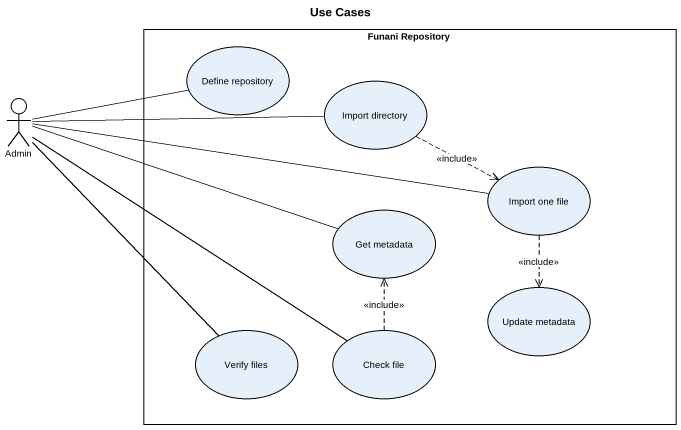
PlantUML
@startuml
title Use Cases
rectangle "Funani Repository" as Funani_Repository {
  usecase "Define repository" as Define_repository
  usecase "Import directory" as Import_directory
  usecase "Import one file" as Import_one_file
  usecase "Get metadata" as Get_metadata
  usecase "Update metadata" as Update_metadata
  usecase "Verify files" as Verify_files
  usecase "Check file" as Check_file
}
actor Admin
Admin -right- Define_repository
Admin -right- Import_directory
Admin -right- Import_one_file
Admin -right- Get_metadata
Admin -- Verify_files
Admin -- Check_file
Import_directory .right.> Import_one_file : <<include>>
Import_one_file ..> Update_metadata : <<include>>
Check_file .up.> Get_metadata : <<include>>
@enduml
